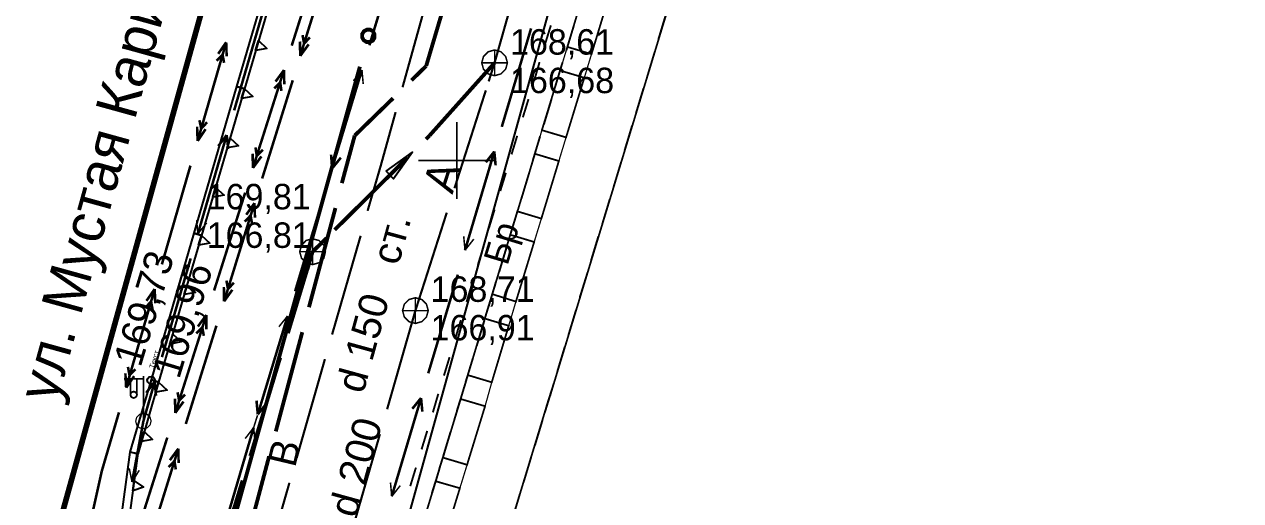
# Model space of a CAD drawing. Extents: x -2634 to -2115, y -2142 to -1393.
# Drawn here: x -2316.82 to -2269.51, y -1813.24 to -1794.7 of the extents above; entities that cross this region are included whole.
import ezdxf

# ---------------------------------------------------------------- set-up
doc = ezdxf.new("R2010")
doc.units = 0
doc.header["$MEASUREMENT"] = 0
for name, color, linetype in [('500_Дополн-Бордюры__п', 7, 'Continuous'), ('500_Дороги-Проезжие_ч', 7, 'Continuous'), ('500_Линии_-Фонари_час', 7, 'Continuous'), ('500_Линии_-Электрокаб', 7, 'Continuous'), ('500_Объект-Опоры', 7, 'Continuous'), ('500_Рельеф-Высотные_о', 7, 'Continuous'), ('500_Рельеф-Подпорные_', 7, 'Continuous'), ('500_Строен-Здания', 7, 'Continuous'), ('500_Трубоп-Водопровод', 7, 'Continuous'), ('500_Трубоп-Канализаци', 7, 'Continuous'), ('500_Трубоп-Смотровые_', 7, 'Continuous'), ('500_Улицы-Улицы_и_их', 7, 'Continuous'), ('ЗАЯВКИ-Условные_з', 7, 'Continuous'), ('Красные_ли-Красные_ли', 7, 'Continuous'), ('Красные_ли-Оси_улиц_к', 7, 'Continuous')]:
    doc.layers.add(name, color=color, linetype=linetype)
doc.styles.add('TARIAL', font='Arial')

msp = doc.modelspace()

# ---------------------------------------------------------------- linework, layer by layer
at = {"layer": '500_Дополн-Бордюры__п', "color": 0, "const_width": 0.07}
for points in [[(-2294.76, -1795.86), (-2295.7, -1795.58), (-2295.09, -1793.56), (-2294.15, -1793.85)], [(-2295.75, -1799.1), (-2296.69, -1798.82), (-2295.98, -1796.5), (-2295.04, -1796.78)], [(-2296.71, -1802.26), (-2297.64, -1801.98), (-2296.96, -1799.74), (-2296.03, -1800.02)], [(-2296.99, -1803.17), (-2297.7, -1805.49), (-2298.62, -1805.2), (-2297.92, -1802.89)], [(-2299.57, -1808.35), (-2298.91, -1806.15), (-2297.98, -1806.43), (-2298.64, -1808.63)], [(-2299.85, -1809.28), (-2298.9, -1809.56), (-2299.6, -1811.84), (-2300.54, -1811.56)], [(-2301.54, -1814.85), (-2300.82, -1812.48), (-2299.88, -1812.75), (-2300.61, -1815.13)]]:
    msp.add_lwpolyline(points, close=True, dxfattribs=at)
at = {"layer": '500_Дополн-Бордюры__п', "color": 1, "const_width": 0.075}
for points in [[(-2296.56, -1795.45), (-2296.34, -1794.74)], [(-2296.99, -1796.89), (-2296.78, -1796.17)], [(-2297.43, -1798.32), (-2297.21, -1797.61)], [(-2297.87, -1799.76), (-2297.65, -1799.04)], [(-2298.31, -1801.19), (-2298.09, -1800.48)], [(-2298.75, -1802.63), (-2298.53, -1801.91)], [(-2299.18, -1804.06), (-2298.96, -1803.35)], [(-2299.62, -1805.5), (-2299.4, -1804.78)], [(-2300.06, -1806.93), (-2299.84, -1806.21)], [(-2300.5, -1808.37), (-2300.28, -1807.65)], [(-2300.93, -1809.8), (-2300.72, -1809.08)], [(-2301.37, -1811.24), (-2301.15, -1810.52)], [(-2301.81, -1812.67), (-2301.59, -1811.95)]]:
    msp.add_lwpolyline(points, dxfattribs=at)
at = {"layer": '500_Линии_-Фонари_час', "color": 0, "const_width": 0.065}
for points in [[(-2312.94, -1808.49), (-2312.19, -1808.49)], [(-2312.69, -1809.14), (-2312.69, -1808.49)], [(-2312.44, -1809.14), (-2312.44, -1808.49)], [(-2312.19, -1810.14), (-2312.19, -1808.39)], [(-2312.69, -1809.11), (-2312.69, -1808.99)], [(-2312.69, -1809.11), (-2312.69, -1808.99)], [(-2312.44, -1809.11), (-2312.44, -1808.99)], [(-2312.44, -1809.09), (-2312.44, -1809.09)]]:
    msp.add_lwpolyline(points, dxfattribs=at)
at = {"layer": '500_Линии_-Фонари_час', "color": 0, "const_width": 0.07}
msp.add_lwpolyline([(-2312.69, -1809.11), (-2312.68, -1809.05), (-2312.63, -1809.01), (-2312.57, -1808.99), (-2312.51, -1809.01), (-2312.46, -1809.05), (-2312.44, -1809.11), (-2312.46, -1809.18), (-2312.51, -1809.22), (-2312.57, -1809.24), (-2312.63, -1809.22), (-2312.68, -1809.18)], close=True, dxfattribs=at)
at = {"layer": '500_Линии_-Электрокаб', "color": 12, "const_width": 0.1}
for points in [[(-2306.42, -1795.53), (-2305.21, -1791.71)], [(-2304.9, -1792.11), (-2306.09, -1795.93)], [(-2308.97, -1795.4), (-2310.08, -1799.24)], [(-2308.97, -1795.4), (-2309.28, -1795.85)], [(-2308.97, -1795.4), (-2308.95, -1795.95)], [(-2306.1, -1795.37), (-2306.09, -1795.93)], [(-2305.76, -1795.48), (-2306.09, -1795.93)], [(-2306, -1795.12), (-2305.94, -1795.45)], [(-2305.71, -1795.21), (-2305.94, -1795.45)], [(-2309.11, -1795.88), (-2309.34, -1796.12)], [(-2309.11, -1795.89), (-2309.05, -1796.2)], [(-2307.93, -1800.29), (-2306.72, -1796.48)], [(-2306.38, -1796.88), (-2307.57, -1800.7)], [(-2307.05, -1796.93), (-2306.72, -1796.48)], [(-2306.71, -1797.04), (-2306.72, -1796.48)], [(-2307.1, -1797.2), (-2306.87, -1796.96)], [(-2306.82, -1797.29), (-2306.87, -1796.96)], [(-2310.1, -1798.68), (-2310.08, -1799.24)], [(-2309.77, -1798.78), (-2310.08, -1799.24)], [(-2310.01, -1798.43), (-2309.94, -1798.76)], [(-2309.71, -1798.51), (-2309.94, -1798.76)], [(-2307.93, -1800.29), (-2307.94, -1799.74)], [(-2307.78, -1799.81), (-2307.83, -1799.49)], [(-2307.77, -1799.81), (-2307.54, -1799.58)], [(-2310.36, -1800.2), (-2311.47, -1804.04)], [(-2307.93, -1800.29), (-2307.6, -1799.84)], [(-2309.44, -1805.06), (-2308.23, -1801.25)], [(-2307.87, -1801.66), (-2309.05, -1805.48)], [(-2307.87, -1801.66), (-2308.19, -1802.11)], [(-2307.87, -1801.66), (-2307.85, -1802.22)], [(-2308.02, -1802.14), (-2308.25, -1802.38)], [(-2308.02, -1802.15), (-2307.96, -1802.47)], [(-2309.06, -1804.92), (-2309.05, -1805.48)], [(-2308.96, -1804.67), (-2308.9, -1805)], [(-2308.67, -1804.76), (-2308.9, -1805)], [(-2311.75, -1805), (-2312.86, -1808.84)], [(-2311.75, -1805), (-2312.07, -1805.46)], [(-2311.75, -1805), (-2311.73, -1805.56)], [(-2308.73, -1805.03), (-2309.05, -1805.48)], [(-2311.89, -1805.49), (-2312.12, -1805.73)], [(-2311.89, -1805.49), (-2311.83, -1805.81)], [(-2310.95, -1809.82), (-2309.74, -1806.01)], [(-2310.07, -1806.46), (-2309.74, -1806.01)], [(-2309.74, -1806.57), (-2309.74, -1806.01)], [(-2309.35, -1806.43), (-2310.54, -1810.25)], [(-2310.13, -1806.73), (-2309.9, -1806.49)], [(-2309.84, -1806.82), (-2309.9, -1806.49)], [(-2312.79, -1808.03), (-2312.73, -1808.36)], [(-2312.5, -1808.12), (-2312.73, -1808.36)], [(-2312.89, -1808.28), (-2312.86, -1808.84)], [(-2312.55, -1808.39), (-2312.86, -1808.84)], [(-2310.8, -1809.34), (-2310.86, -1809.02)], [(-2310.8, -1809.34), (-2310.57, -1809.11)], [(-2310.95, -1809.82), (-2310.96, -1809.27)], [(-2310.95, -1809.82), (-2310.63, -1809.38)], [(-2313.14, -1809.8), (-2313.81, -1812.09)], [(-2312.47, -1814.59), (-2311.26, -1810.78)], [(-2310.83, -1811.21), (-2312.02, -1815.03)], [(-2310.83, -1811.21), (-2311.16, -1811.66)], [(-2310.83, -1811.21), (-2310.82, -1811.77)], [(-2310.98, -1811.69), (-2311.21, -1811.93)], [(-2310.98, -1811.7), (-2310.93, -1812.02)], [(-2313.81, -1812.09), (-2314.16, -1813.67)]]:
    msp.add_lwpolyline(points, dxfattribs=at)
at = {"layer": '500_Линии_-Электрокаб', "color": 1}
for points, const_width in [([(-2302.24, -1791.69), (-2303.4, -1795.52)], 0.1), ([(-2308.66, -1798.05), (-2307.54, -1794.21)], 0.1), ([(-2298.25, -1798.69), (-2297.11, -1794.86)], 0.1), ([(-2303.69, -1796.48), (-2304.85, -1800.31)], 0.1), ([(-2303.69, -1796.48), (-2304.02, -1796.9)], 0.06), ([(-2303.69, -1796.48), (-2303.64, -1797.02)], 0.06), ([(-2310.07, -1802.85), (-2308.95, -1799.01)], 0.1), ([(-2309.28, -1799.44), (-2308.95, -1799.01)], 0.1), ([(-2308.89, -1799.55), (-2308.95, -1799.01)], 0.1), ([(-2299.68, -1803.49), (-2298.54, -1799.65)], 0.1), ([(-2298.87, -1800.07), (-2298.54, -1799.65)], 0.1), ([(-2298.49, -1800.19), (-2298.54, -1799.65)], 0.1), ([(-2304.89, -1799.77), (-2304.85, -1800.31)], 0.1), ([(-2304.51, -1799.89), (-2304.85, -1800.31)], 0.1), ([(-2305.14, -1801.26), (-2306.29, -1805.09)], 0.1), ([(-2310.07, -1802.85), (-2310.12, -1802.32)], 0.06), ([(-2310.07, -1802.85), (-2309.73, -1802.43)], 0.06), ([(-2299.68, -1803.49), (-2299.73, -1802.95)], 0.06), ([(-2299.68, -1803.49), (-2299.34, -1803.06)], 0.06), ([(-2311.47, -1807.65), (-2310.35, -1803.81)], 0.1), ([(-2301.11, -1808.28), (-2299.96, -1804.44)], 0.1), ([(-2306.58, -1806.05), (-2307.74, -1809.88)], 0.1), ([(-2306.58, -1806.05), (-2306.92, -1806.47)], 0.06), ([(-2306.58, -1806.05), (-2306.54, -1806.59)], 0.06), ([(-2312.19, -1810.14), (-2311.75, -1808.61)], 0.1), ([(-2312.08, -1809.04), (-2311.75, -1808.61)], 0.1), ([(-2311.7, -1809.15), (-2311.75, -1808.61)], 0.1), ([(-2307.79, -1809.34), (-2307.74, -1809.88)], 0.1), ([(-2307.41, -1809.46), (-2307.74, -1809.88)], 0.1), ([(-2302.53, -1813.07), (-2301.39, -1809.24)], 0.1), ([(-2301.73, -1809.66), (-2301.39, -1809.24)], 0.1), ([(-2301.34, -1809.77), (-2301.39, -1809.24)], 0.1), ([(-2312.63, -1812.51), (-2312.19, -1810.14)], 0.1), ([(-2307.9, -1810.39), (-2307.75, -1809.91)], 0.06), ([(-2307.9, -1810.39), (-2309.03, -1814.23)], 0.1), ([(-2307.9, -1810.39), (-2308.23, -1810.82)], 0.06), ([(-2307.9, -1810.39), (-2307.85, -1810.93)], 0.06), ([(-2312.63, -1812.51), (-2312.74, -1811.98)], 0.06), ([(-2312.63, -1812.51), (-2312.35, -1812.05)], 0.06), ([(-2302.53, -1813.07), (-2302.58, -1812.53)], 0.06), ([(-2302.53, -1813.07), (-2302.2, -1812.65)], 0.06)]:
    msp.add_lwpolyline(points, dxfattribs=dict(at, const_width=const_width))
at = {"layer": '500_Объект-Опоры', "color": 0, "const_width": 0.05}
for points in [[(-2295.98, -1796.5), (-2295.7, -1795.58), (-2294.76, -1795.86), (-2295.04, -1796.78)], [(-2296.96, -1799.74), (-2296.69, -1798.82), (-2295.75, -1799.1), (-2296.03, -1800.02)], [(-2297.92, -1802.89), (-2297.64, -1801.98), (-2296.71, -1802.26), (-2296.99, -1803.17)], [(-2298.62, -1805.2), (-2297.7, -1805.49), (-2297.98, -1806.43), (-2298.91, -1806.15)], [(-2299.85, -1809.28), (-2299.57, -1808.35), (-2298.64, -1808.63), (-2298.9, -1809.56)], [(-2300.82, -1812.48), (-2300.54, -1811.56), (-2299.6, -1811.84), (-2299.88, -1812.75)]]:
    msp.add_lwpolyline(points, close=True, dxfattribs=at)
at = {"layer": '500_Объект-Опоры', "color": 1, "const_width": 0.05}
msp.add_lwpolyline([(-2312.19, -1809.84), (-2312.04, -1809.88), (-2311.93, -1809.99), (-2311.89, -1810.14), (-2311.93, -1810.29), (-2312.04, -1810.4), (-2312.19, -1810.44), (-2312.34, -1810.4), (-2312.45, -1810.29), (-2312.49, -1810.14), (-2312.45, -1809.99), (-2312.34, -1809.88)], close=True, dxfattribs=at)
at = {"layer": '500_Рельеф-Высотные_о', "color": 0, "const_width": 0.05}
msp.add_lwpolyline([(-2311.78, -1808.11), (-2310.56, -1804.09)], dxfattribs=at)
at = {"layer": '500_Рельеф-Высотные_о', "color": 0}
msp.add_lwpolyline([(-2311.89, -1808.4), (-2311.81, -1808.42), (-2311.76, -1808.48), (-2311.74, -1808.55), (-2311.76, -1808.63), (-2311.81, -1808.68), (-2311.89, -1808.7), (-2311.96, -1808.68), (-2312.02, -1808.63), (-2312.04, -1808.55), (-2312.02, -1808.48), (-2311.96, -1808.42)], close=True, dxfattribs=at)
at = {"layer": '500_Рельеф-Подпорные_', "color": 0}
for points in [[(-2306.88, -1791.41), (-2306.59, -1791.49), (-2308.26, -1797.21), (-2308.55, -1797.12)], [(-2307.71, -1795.33), (-2307.39, -1795.64), (-2307.83, -1795.72)], [(-2308.55, -1797.12), (-2308.26, -1797.21), (-2309.93, -1802.92), (-2310.22, -1802.83)], [(-2308.26, -1797.21), (-2307.93, -1797.51), (-2308.37, -1797.59)], [(-2308.82, -1799.13), (-2308.49, -1799.43), (-2308.93, -1799.51)], [(-2309.38, -1801.05), (-2309.05, -1801.35), (-2309.49, -1801.43)], [(-2310.22, -1802.83), (-2309.93, -1802.92), (-2311.6, -1808.63), (-2311.88, -1808.54)], [(-2309.93, -1802.92), (-2309.6, -1803.22), (-2310.04, -1803.3)], [(-2310.49, -1804.84), (-2310.16, -1805.14), (-2310.6, -1805.22)], [(-2311.05, -1806.76), (-2310.72, -1807.06), (-2311.16, -1807.14)], [(-2311.88, -1808.54), (-2311.6, -1808.63), (-2312.41, -1811.43), (-2312.7, -1811.35)], [(-2311.6, -1808.63), (-2311.27, -1808.93), (-2311.71, -1809.01)], [(-2312.16, -1810.55), (-2311.83, -1810.85), (-2312.27, -1810.93)], [(-2312.7, -1811.35), (-2312.41, -1811.39), (-2312.81, -1814.39), (-2313.1, -1814.35)], [(-2312.55, -1812.46), (-2312.18, -1812.71), (-2312.6, -1812.85)]]:
    msp.add_lwpolyline(points, close=True, dxfattribs=at)
at = {"layer": '500_Строен-Здания', "color": 0, "const_width": 0.07}
msp.add_lwpolyline([(-2305.69, -1839.75), (-2296.43, -1809.31), (-2296.37, -1809.15), (-2273.6, -1734.35), (-2264.74, -1705.25), (-2250.02, -1709.75), (-2170.67, -1734), (-2204.78, -1846.48), (-2205.99, -1850.46), (-2211.31, -1867.98)], close=True, dxfattribs=at)
at = {"layer": '500_Строен-Здания', "color": 0, "const_width": 0.075}
for points in [[(-2292.16, -1795.29), (-2291.87, -1794.33)], [(-2295.74, -1795.72), (-2295.45, -1794.76)], [(-2292.59, -1796.73), (-2292.3, -1795.77)], [(-2296.18, -1797.15), (-2295.89, -1796.19)], [(-2293.03, -1798.16), (-2292.74, -1797.2)], [(-2296.61, -1798.59), (-2296.32, -1797.63)], [(-2293.47, -1799.6), (-2293.18, -1798.64)], [(-2297.05, -1800.02), (-2296.76, -1799.06)], [(-2293.9, -1801.03), (-2293.61, -1800.07)], [(-2297.48, -1801.46), (-2297.19, -1800.5)], [(-2294.34, -1802.47), (-2294.05, -1801.51)], [(-2297.92, -1802.89), (-2297.63, -1801.94)], [(-2294.78, -1803.9), (-2294.49, -1802.94)], [(-2298.35, -1804.33), (-2298.06, -1803.37)], [(-2295.22, -1805.34), (-2294.92, -1804.38)], [(-2298.62, -1805.2), (-2298.48, -1804.73)], [(-2298.62, -1805.2), (-2298.5, -1804.81)], [(-2298.79, -1805.76), (-2298.62, -1805.2)], [(-2298.62, -1805.2), (-2298.76, -1805.68)], [(-2298.91, -1806.15), (-2298.77, -1805.69)], [(-2295.65, -1806.77), (-2295.36, -1805.81)], [(-2299.22, -1807.2), (-2298.93, -1806.24)], [(-2298.91, -1806.15), (-2299.05, -1806.63)], [(-2296.09, -1808.21), (-2295.8, -1807.25)], [(-2299.57, -1808.34), (-2299.37, -1807.68)], [(-2299.57, -1808.34), (-2299.43, -1807.88)], [(-2299.57, -1808.34), (-2299.71, -1808.82)], [(-2299.66, -1808.63), (-2299.57, -1808.34)], [(-2296.37, -1809.15), (-2296.23, -1808.68)], [(-2296.37, -1809.15), (-2296.23, -1808.68)], [(-2299.85, -1809.28), (-2299.71, -1808.81)], [(-2299.85, -1809.28), (-2299.8, -1809.11)], [(-2296.37, -1809.14), (-2296.52, -1809.62)], [(-2296.43, -1809.31), (-2296.28, -1808.85)], [(-2296.43, -1809.31), (-2296.37, -1809.15)], [(-2300.09, -1810.07), (-2299.85, -1809.28)], [(-2299.85, -1809.27), (-2300, -1809.75)], [(-2296.43, -1809.31), (-2296.57, -1809.79)], [(-2296.53, -1809.64), (-2296.43, -1809.31)], [(-2296.96, -1811.08), (-2296.67, -1810.12)], [(-2300.53, -1811.51), (-2300.24, -1810.55)], [(-2300.54, -1811.56), (-2300.4, -1811.09)], [(-2300.54, -1811.55), (-2300.69, -1812.03)], [(-2297.4, -1812.51), (-2297.11, -1811.55)], [(-2300.82, -1812.48), (-2300.67, -1811.98)], [(-2300.82, -1812.48), (-2300.68, -1812.01)], [(-2300.82, -1812.47), (-2300.97, -1812.95)], [(-2300.96, -1812.94), (-2300.82, -1812.48)], [(-2297.84, -1813.95), (-2297.55, -1812.99)]]:
    msp.add_lwpolyline(points, dxfattribs=at)
at = {"layer": '500_Трубоп-Водопровод', "color": 94}
for points, const_width in [([(-2301.04, -1793.3), (-2302.11, -1797.15)], 0.085), ([(-2300.28, -1793.25), (-2301.19, -1796.32)], 0.15), ([(-2301.19, -1796.32), (-2301.76, -1796.88)], 0.15), ([(-2302.48, -1797.58), (-2303.97, -1799.03)], 0.15), ([(-2302.38, -1798.12), (-2302.96, -1800.21)], 0.085), ([(-2303.97, -1799.03), (-2304.47, -1800.88)], 0.15), ([(-2302.96, -1800.21), (-2303.47, -1801.96)], 0.085), ([(-2304.72, -1801.85), (-2305.75, -1805.71)], 0.15), ([(-2303.74, -1802.93), (-2304.85, -1806.77)], 0.085), ([(-2306.01, -1806.68), (-2307.04, -1810.54)], 0.15), ([(-2305.13, -1807.73), (-2306.23, -1811.58)], 0.085), ([(-2307.3, -1811.51), (-2308.33, -1815.38)], 0.15), ([(-2306.51, -1812.54), (-2307.61, -1816.38)], 0.085)]:
    msp.add_lwpolyline(points, dxfattribs=dict(at, const_width=const_width))
at = {"layer": '500_Трубоп-Канализаци', "color": 34}
for points, const_width in [([(-2298.53, -1796.2), (-2297.44, -1792.35)], 0.085), ([(-2298.53, -1796.2), (-2301.06, -1799.03)], 0.15), ([(-2298.53, -1796.2), (-2298.76, -1796.92)], 0.085), ([(-2298.57, -1796.31), (-2298.53, -1796.2)], 0.085), ([(-2300.09, -1801.08), (-2298.87, -1797.27)], 0.085), ([(-2301.06, -1799.03), (-2301.2, -1799.17)], 0.15), ([(-2301.91, -1799.88), (-2304.75, -1802.7)], 0.15), ([(-2301.61, -1805.84), (-2300.39, -1802.03)], 0.085), ([(-2306.57, -1806.72), (-2305.61, -1803.55)], 0.15), ([(-2305.46, -1803.4), (-2305.61, -1803.55)], 0.15), ([(-2301.61, -1805.84), (-2302.71, -1809.68)], 0.085), ([(-2308.03, -1811.5), (-2306.87, -1807.67)], 0.15), ([(-2302.99, -1810.65), (-2304.1, -1814.49)], 0.085), ([(-2309.5, -1816.28), (-2308.33, -1812.45)], 0.15)]:
    msp.add_lwpolyline(points, dxfattribs=dict(at, const_width=const_width))
at = {"layer": '500_Трубоп-Канализаци', "color": 0}
msp.add_lwpolyline([(-2302.75, -1800.42), (-2301.72, -1799.68), (-2302.46, -1800.71)], close=True, dxfattribs=at)
at = {"layer": '500_Трубоп-Канализаци', "color": 32, "const_width": 0.15}
for points in [[(-2305.61, -1803.55), (-2305.07, -1803.02)], [(-2305.61, -1803.55), (-2305.82, -1804.26)]]:
    msp.add_lwpolyline(points, dxfattribs=at)
at = {"layer": '500_Трубоп-Смотровые_', "color": 0, "const_width": 0.06}
for points in [[(-2298.53, -1795.7), (-2298.28, -1795.77), (-2298.1, -1795.95), (-2298.03, -1796.2), (-2298.1, -1796.45), (-2298.28, -1796.63), (-2298.53, -1796.7), (-2298.78, -1796.63), (-2298.96, -1796.45), (-2299.03, -1796.2), (-2298.96, -1795.95), (-2298.78, -1795.77)], [(-2305.61, -1803.05), (-2305.36, -1803.11), (-2305.17, -1803.3), (-2305.11, -1803.55), (-2305.17, -1803.8), (-2305.36, -1803.98), (-2305.61, -1804.05), (-2305.86, -1803.98), (-2306.04, -1803.8), (-2306.11, -1803.55), (-2306.04, -1803.3), (-2305.86, -1803.11)], [(-2301.61, -1805.34), (-2301.36, -1805.41), (-2301.18, -1805.59), (-2301.11, -1805.84), (-2301.18, -1806.09), (-2301.36, -1806.27), (-2301.61, -1806.34), (-2301.86, -1806.27), (-2302.04, -1806.09), (-2302.11, -1805.84), (-2302.04, -1805.59), (-2301.86, -1805.41)]]:
    msp.add_lwpolyline(points, close=True, dxfattribs=at)
at = {"layer": '500_Трубоп-Смотровые_', "color": 0, "const_width": 0.055}
for points in [[(-2298.53, -1796.7), (-2298.53, -1795.7)], [(-2299.03, -1796.2), (-2298.03, -1796.2)], [(-2305.61, -1804.05), (-2305.61, -1803.05)], [(-2306.11, -1803.55), (-2305.11, -1803.55)], [(-2301.61, -1806.34), (-2301.61, -1805.34)], [(-2302.11, -1805.84), (-2301.11, -1805.84)]]:
    msp.add_lwpolyline(points, dxfattribs=at)
at = {"layer": 'ЗАЯВКИ-Условные_з', "color": 98, "const_width": 0.065}
for points in [[(-2300, -1801.5), (-2300, -1798.5)], [(-2301.5, -1800), (-2298.5, -1800)]]:
    msp.add_lwpolyline(points, dxfattribs=at)
at = {"layer": 'Красные_ли-Красные_ли', "color": 12}
msp.add_line((-2272.7, -1708.69), (-2353.94, -2001.41), dxfattribs=at)
at = {"layer": 'Красные_ли-Красные_ли', "color": 12, "const_width": 0.22}
msp.add_lwpolyline([(-2284.3, -1701.86), (-2245.52, -1663.72), (-2237.3, -1633.7), (-2402.37, -1586.05), (-2505.18, -1957.78), (-2366.43, -1997.8)], close=True, dxfattribs=at)
at = {"layer": 'Красные_ли-Оси_улиц_к', "color": 12, "const_width": 0.15}
for points in [[(-2303.2, -1795.22), (-2303.26, -1795.33), (-2303.38, -1795.39), (-2303.51, -1795.39), (-2303.62, -1795.32), (-2303.68, -1795.21), (-2303.68, -1795.08), (-2303.61, -1794.97), (-2303.5, -1794.91), (-2303.37, -1794.91), (-2303.26, -1794.97), (-2303.2, -1795.09)], [(-2306.78, -1807.19), (-2306.78, -1807.19), (-2306.78, -1807.19), (-2306.78, -1807.19), (-2306.78, -1807.19), (-2306.78, -1807.19), (-2306.78, -1807.19), (-2306.78, -1807.19), (-2306.78, -1807.19), (-2306.78, -1807.19), (-2306.78, -1807.19), (-2306.78, -1807.19)]]:
    msp.add_lwpolyline(points, close=True, dxfattribs=at)
msp.add_lwpolyline([(-2303.77, -1796.35), (-2309.79, -1818.03)], dxfattribs=at)

# ---------------------------------------------------------------- texts
at = {"layer": '500_Дороги-Проезжие_ч', "color": 0}
for s, height, rotation, p in [('А', 1.23, 72.28, (-2300.17, -1801.34)), ('Бр', 0.99, 73.02, (-2298.03, -1804.12))]:
    msp.add_text(s, height=height, rotation=rotation, dxfattribs=at).set_placement(p)
at = {"layer": '500_Рельеф-Высотные_о', "color": 214}
for s, p in [('169,73', (-2312.3, -1808.08)), ('169,96', (-2310.8, -1808.54))]:
    msp.add_text(s, height=1.11, rotation=73.12, dxfattribs=at).set_placement(p)
at = {"layer": '500_Рельеф-Высотные_о', "color": 0, "style": 'TARIAL'}
msp.add_text('Текст', height=0.2, rotation=73.12, dxfattribs=at).set_placement((-2311.78, -1808.11))
at = {"layer": '500_Трубоп-Водопровод', "color": 94, "style": 'TARIAL'}
msp.add_text('d 150   ст.', height=1.11, rotation=74.65, dxfattribs=at).set_placement((-2303.64, -1809.11))
at = {"layer": '500_Трубоп-Водопровод', "color": 94}
msp.add_text('В', height=1.11, rotation=76.61, dxfattribs=at).set_placement((-2306.29, -1811.98))
at = {"layer": '500_Трубоп-Канализаци', "color": 14, "style": 'TARIAL'}
msp.add_text('   d 200 ', height=1.11, rotation=74.6, dxfattribs=at).set_placement((-2304.26, -1815.19))
at = {"layer": '500_Трубоп-Смотровые_', "color": 5}
for s, p in [('168,61', (-2297.93, -1795.88)), ('166,68', (-2297.93, -1797.38)), ('169,81', (-2309.73, -1801.9)), ('166,81', (-2309.73, -1803.4)), ('168,71', (-2301.02, -1805.5)), ('166,91', (-2301.02, -1807))]:
    msp.add_text(s, height=0.99, dxfattribs=at).set_placement(p)
at = {"layer": '500_Улицы-Улицы_и_их', "color": 0}
msp.add_text('ул. Мустая Карима', height=1.61, rotation=74.55, dxfattribs=at).set_placement((-2315.572, -1809.477))

doc.saveas('drawing.dxf')
